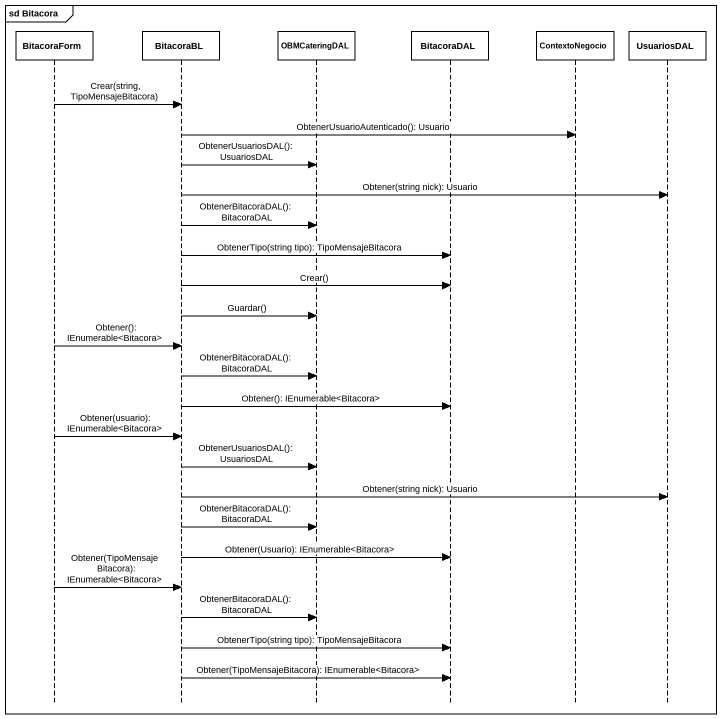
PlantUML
@startuml
mainframe sd Bitacora
hide footbox
participant BitacoraForm
participant BitacoraBL
participant OBMCateringDAL
participant BitacoraDAL
participant ContextoNegocio
participant UsuariosDAL

BitacoraForm -> BitacoraBL : Crear(string, TipoMensajeBitacora)
BitacoraBL -> ContextoNegocio : ObtenerUsuarioAutenticado(): Usuario
BitacoraBL -> OBMCateringDAL : ObtenerUsuariosDAL(): UsuariosDAL
BitacoraBL -> UsuariosDAL : Obtener(string nick): Usuario
BitacoraBL -> OBMCateringDAL : ObtenerBitacoraDAL(): BitacoraDAL
BitacoraBL -> BitacoraDAL : ObtenerTipo(string tipo): TipoMensajeBitacora
BitacoraBL -> BitacoraDAL : Crear()
BitacoraBL -> OBMCateringDAL : Guardar()
BitacoraForm -> BitacoraBL : Obtener(): IEnumerable<Bitacora>
BitacoraBL -> OBMCateringDAL : ObtenerBitacoraDAL(): BitacoraDAL
BitacoraBL -> BitacoraDAL : Obtener(): IEnumerable<Bitacora>
BitacoraForm -> BitacoraBL : Obtener(usuario): IEnumerable<Bitacora>
BitacoraBL -> OBMCateringDAL : ObtenerUsuariosDAL(): UsuariosDAL
BitacoraBL -> UsuariosDAL : Obtener(string nick): Usuario
BitacoraBL -> OBMCateringDAL : ObtenerBitacoraDAL(): BitacoraDAL
BitacoraBL -> BitacoraDAL : Obtener(Usuario): IEnumerable<Bitacora>
BitacoraForm -> BitacoraBL : Obtener(TipoMensajeBitacora): IEnumerable<Bitacora>
BitacoraBL -> OBMCateringDAL : ObtenerBitacoraDAL(): BitacoraDAL
BitacoraBL -> BitacoraDAL : ObtenerTipo(string tipo): TipoMensajeBitacora
BitacoraBL -> BitacoraDAL : Obtener(TipoMensajeBitacora): IEnumerable<Bitacora>
@enduml
